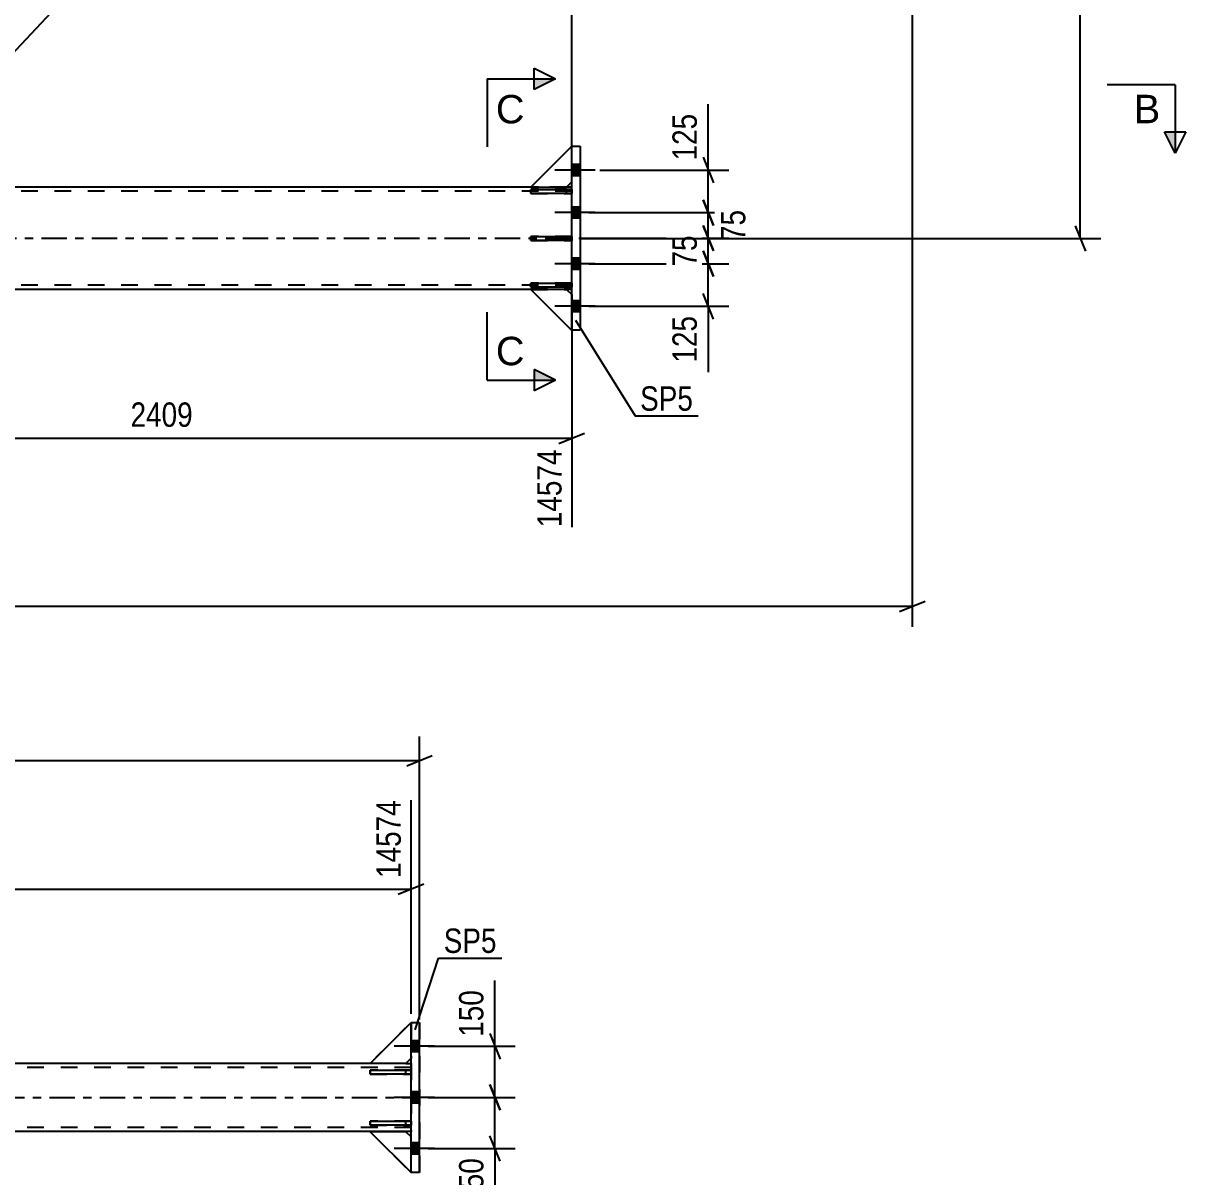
# Model space of a CAD drawing. Header units: millimetres. Extents: x -46 to 795, y -443 to 151.
# Drawn here: x 504.1 to 640.7, y -237.8 to -102.4 of the extents above; entities that cross this region are included whole.
import ezdxf

# ---------------------------------------------------------------- set-up
doc = ezdxf.new("R2010")
doc.units = ezdxf.units.MM
doc.linetypes.add('DXK_LINE_DOT2', pattern=[3.9198, 1.9599, -1.9599])
doc.linetypes.add('DXK_LINE_DOT3', pattern=[5.9187, 2.979, -0.9799, 0.9799, -0.9799])
doc.styles.add('Arial', font='ARIAL.TTF', dxfattribs={"height": 0.2})
doc.styles.add('Arial Narrow', font='ARIALN.TTF', dxfattribs={"height": 0.2})

# ---------------------------------------------------------------- blocks, each defined once
blk = doc.blocks.new('Part-761550593-3143 - 3006')
at = {"color": 2, "linetype": 'Continuous'}
for p, q in [((563.74, -121.89), (568.54, -121.89)), ((563.74, -122.37), (563.74, -121.89)), ((568.54, -122.37), (563.74, -122.37)), ((568.54, -121.89), (568.54, -122.37))]:
    blk.add_line(p, q, dxfattribs=at)
at = {"color": 7, "linetype": 'DXK_LINE_DOT2'}
blk.add_line((567.94, -122.37), (567.94, -121.89), dxfattribs=at)
blk = doc.blocks.new('Part-761550593-3129 - 3006')
at = {"color": 2, "linetype": 'Continuous'}
for p, q in [((568.54, -116.8), (563.74, -121.6)), ((567.94, -121.6), (568.54, -121)), ((563.74, -121.6), (567.94, -121.6))]:
    blk.add_line(p, q, dxfattribs=at)
at = {"color": 7, "linetype": 'DXK_LINE_DOT2'}
blk.add_line((568.54, -121), (568.54, -116.8), dxfattribs=at)
blk = doc.blocks.new('Part-761550593-3132 - 3006')
at = {"color": 7, "linetype": 'DXK_LINE_DOT2'}
for p, q in [((568.54, -116.8), (563.74, -121.6)), ((568.54, -121), (568.54, -116.8)), ((567.94, -121.6), (568.54, -121)), ((563.74, -121.6), (567.94, -121.6))]:
    blk.add_line(p, q, dxfattribs=at)
blk = doc.blocks.new('Part-761550593-3135 - 3006')
at = {"color": 2, "linetype": 'Continuous'}
for p, q in [((568.54, -138.43), (563.74, -133.63)), ((567.94, -133.63), (563.74, -133.63)), ((567.94, -133.63), (568.54, -134.23)), ((568.54, -138.4), (568.54, -138.43))]:
    blk.add_line(p, q, dxfattribs=at)
at = {"color": 7, "linetype": 'DXK_LINE_DOT2'}
blk.add_line((568.54, -138.4), (568.54, -134.23), dxfattribs=at)
blk = doc.blocks.new('Part-761550593-3138 - 3006')
at = {"color": 7, "linetype": 'DXK_LINE_DOT2'}
for p, q in [((563.74, -133.63), (567.94, -133.63)), ((568.54, -138.43), (563.74, -133.63)), ((567.94, -133.63), (568.54, -134.23)), ((568.54, -134.23), (568.54, -138.43))]:
    blk.add_line(p, q, dxfattribs=at)
blk = doc.blocks.new('Part-761550593-3139 - 3006')
at = {"color": 7, "linetype": 'DXK_LINE_DOT2'}
for p, q in [((568.54, -132.89), (563.74, -132.89)), ((563.74, -132.89), (563.74, -133.37)), ((563.74, -133.37), (568.54, -133.37)), ((567.94, -133.37), (567.94, -132.89)), ((568.54, -133.37), (568.54, -132.89))]:
    blk.add_line(p, q, dxfattribs=at)
blk = doc.blocks.new('Part-761550593-3140 - 3006')
at = {"color": 7, "linetype": 'DXK_LINE_DOT2'}
for p, q in [((568.54, -121.89), (563.74, -121.89)), ((563.74, -121.89), (563.74, -122.37)), ((563.74, -122.37), (568.54, -122.37)), ((567.94, -122.37), (567.94, -121.89)), ((568.54, -122.37), (568.54, -121.89))]:
    blk.add_line(p, q, dxfattribs=at)
blk = doc.blocks.new('Part-761550593-3141 - 3006')
at = {"color": 7, "linetype": 'DXK_LINE_DOT2'}
for p, q in [((568.54, -127.39), (563.74, -127.39)), ((563.74, -127.39), (563.74, -127.87)), ((563.74, -127.87), (568.54, -127.87)), ((567.94, -127.87), (567.94, -127.39)), ((568.54, -127.87), (568.54, -127.39))]:
    blk.add_line(p, q, dxfattribs=at)
blk = doc.blocks.new('Part-761550593-3142 - 3006')
at = {"color": 2, "linetype": 'Continuous'}
for p, q in [((563.74, -132.89), (568.54, -132.89)), ((563.74, -133.37), (563.74, -132.89)), ((568.54, -133.37), (563.74, -133.37)), ((568.54, -132.89), (568.54, -133.37))]:
    blk.add_line(p, q, dxfattribs=at)
at = {"color": 7, "linetype": 'DXK_LINE_DOT2'}
blk.add_line((567.94, -133.37), (567.94, -132.89), dxfattribs=at)
blk = doc.blocks.new('Part-761550593-3191 - 3006')
at = {"color": 7, "linetype": 'DXK_LINE_DOT2'}
for p, q in [((568.54, -122.08), (20.9, -122.08)), ((568.54, -121.6), (36.9, -121.6)), ((567.94, -121.6), (563.74, -121.6)), ((568.54, -133.6), (568.54, -121.6)), ((568.54, -133.12), (20.9, -133.12))]:
    blk.add_line(p, q, dxfattribs=at)
at = {"color": 2, "linetype": 'Continuous'}
for p, q in [((563.74, -121.6), (226.9, -121.6)), ((568.54, -121.6), (567.94, -121.6)), ((20.9, -133.6), (568.54, -133.6))]:
    blk.add_line(p, q, dxfattribs=at)
at = {"color": 7, "linetype": 'DXK_LINE_DOT3'}
blk.add_line((20.9, -127.6), (568.54, -127.6), dxfattribs=at)
blk = doc.blocks.new('Part-761550593-3197 - 3006')
at = {"color": 2, "linetype": 'Continuous'}
for p, q in [((563.74, -127.39), (568.54, -127.39)), ((563.74, -127.87), (563.74, -127.39)), ((568.54, -127.87), (563.74, -127.87)), ((568.54, -127.39), (568.54, -127.87))]:
    blk.add_line(p, q, dxfattribs=at)
at = {"color": 7, "linetype": 'DXK_LINE_DOT2'}
blk.add_line((567.94, -127.87), (567.94, -127.39), dxfattribs=at)
blk = doc.blocks.new('Part-761550593-3353 - 3006')
at = {"color": 7, "linetype": 'DXK_LINE_DOT2'}
for p, q in [((580.71, -6), (472.18, -121.41)), ((586.9, -6.19), (478.37, -121.6)), ((586.9, -6), (580.27, -6)), ((529.54, -59.95), (525.92, -63.8)), ((478.81, -121.6), (472.18, -121.6))]:
    blk.add_line(p, q, dxfattribs=at)
at = {"color": 2, "linetype": 'Continuous'}
for p, q in [((586.9, -6.66), (478.81, -121.6)), ((580.27, -6), (529.54, -59.95)), ((586.9, -6.66), (586.9, -6)), ((525.92, -63.8), (472.18, -120.94)), ((472.18, -121.6), (472.18, -120.94))]:
    blk.add_line(p, q, dxfattribs=at)
blk = doc.blocks.new('Part-761550593-3435 - 3006')
at = {"color": 2, "linetype": 'Continuous'}
for p, q in [((568.54, -116.8), (569.54, -116.8)), ((568.54, -121.89), (568.54, -116.8)), ((569.54, -116.8), (569.54, -138.4)), ((568.54, -127.39), (568.54, -122.37)), ((568.54, -132.89), (568.54, -127.87)), ((568.54, -138.4), (568.54, -133.37)), ((569.54, -138.4), (568.54, -138.4))]:
    blk.add_line(p, q, dxfattribs=at)
at = {"color": 7, "linetype": 'DXK_LINE_DOT2'}
for p, q in [((568.54, -122.37), (568.54, -121.89)), ((568.54, -127.87), (568.54, -127.39)), ((568.54, -133.37), (568.54, -132.89))]:
    blk.add_line(p, q, dxfattribs=at)
blk = doc.blocks.new('Bolt-761550593-3437 - 3006')
at = {"linetype": 'Continuous'}
for points in [[(568.54, -118.94), (568.54, -120.26), (569.54, -120.26), (569.54, -118.94)], [(568.54, -118.94), (568.54, -120.26), (569.54, -120.26), (569.54, -118.94)], [(568.54, -118.94), (568.54, -120.26), (569.54, -120.26), (569.54, -118.94)], [(568.54, -123.94), (568.54, -125.26), (569.54, -125.26), (569.54, -123.94)], [(568.54, -123.94), (568.54, -125.26), (569.54, -125.26), (569.54, -123.94)], [(568.54, -129.94), (568.54, -131.26), (569.54, -131.26), (569.54, -129.94)], [(568.54, -129.94), (568.54, -131.26), (569.54, -131.26), (569.54, -129.94)], [(568.54, -134.94), (568.54, -136.26), (569.54, -136.26), (569.54, -134.94)], [(568.54, -134.94), (568.54, -136.26), (569.54, -136.26), (569.54, -134.94)], [(568.54, -134.94), (568.54, -136.26), (569.54, -136.26), (569.54, -134.94)]]:
    blk.add_hatch(color=1, dxfattribs=at).paths.add_polyline_path(points)
at = {"color": 1, "linetype": 'Continuous'}
for p, q in [((571.3, -119.6), (566.54, -119.6)), ((571.3, -119.6), (566.54, -119.6)), ((571.3, -119.6), (566.54, -119.6)), ((569.54, -118.94), (568.54, -118.94)), ((569.54, -118.94), (568.54, -118.94)), ((569.54, -118.94), (568.54, -118.94)), ((569.54, -120.26), (568.54, -120.26)), ((569.54, -120.26), (568.54, -120.26)), ((569.54, -120.26), (568.54, -120.26)), ((569.54, -123.94), (568.54, -123.94)), ((569.54, -123.94), (568.54, -123.94)), ((571.3, -124.6), (566.54, -124.6)), ((571.3, -124.6), (566.54, -124.6)), ((569.54, -125.26), (568.54, -125.26)), ((569.54, -125.26), (568.54, -125.26)), ((571.3, -130.6), (566.54, -130.6)), ((571.3, -130.6), (566.54, -130.6)), ((569.54, -129.94), (568.54, -129.94)), ((569.54, -129.94), (568.54, -129.94)), ((569.54, -131.26), (568.54, -131.26)), ((569.54, -131.26), (568.54, -131.26)), ((569.54, -134.94), (568.54, -134.94)), ((569.54, -134.94), (568.54, -134.94)), ((569.54, -134.94), (568.54, -134.94)), ((571.3, -135.6), (566.54, -135.6)), ((571.3, -135.6), (566.54, -135.6)), ((571.3, -135.6), (566.54, -135.6)), ((569.54, -136.26), (568.54, -136.26)), ((569.54, -136.26), (568.54, -136.26)), ((569.54, -136.26), (568.54, -136.26))]:
    blk.add_line(p, q, dxfattribs=at)
blk = doc.blocks.new('Part-761550593-5522 - 5370')
at = {"color": 7, "linetype": 'DXK_LINE_DOT2'}
for p, q in [((549.66, -231.29), (544.86, -231.29)), ((544.86, -231.29), (544.86, -231.77)), ((544.86, -231.77), (549.66, -231.77)), ((549.06, -231.77), (549.06, -231.29)), ((549.66, -231.77), (549.66, -231.29))]:
    blk.add_line(p, q, dxfattribs=at)
blk = doc.blocks.new('Part-761550593-5514 - 5370')
at = {"color": 7, "linetype": 'DXK_LINE_DOT2'}
for p, q in [((544.86, -224.5), (549.66, -219.7)), ((549.66, -219.7), (549.66, -223.9)), ((549.66, -223.9), (549.06, -224.5)), ((549.06, -224.5), (544.86, -224.5))]:
    blk.add_line(p, q, dxfattribs=at)
blk = doc.blocks.new('Part-761550593-5524 - 5370')
at = {"color": 2, "linetype": 'Continuous'}
for p, q in [((544.86, -231.77), (544.86, -231.29)), ((544.86, -231.29), (549.66, -231.29)), ((549.66, -231.77), (544.86, -231.77)), ((549.66, -231.29), (549.66, -231.77))]:
    blk.add_line(p, q, dxfattribs=at)
at = {"color": 7, "linetype": 'DXK_LINE_DOT2'}
blk.add_line((549.06, -231.77), (549.06, -231.29), dxfattribs=at)
blk = doc.blocks.new('Part-761550593-5508 - 5370')
at = {"color": 2, "linetype": 'Continuous'}
for p, q in [((549.06, -232.53), (544.86, -232.53)), ((544.86, -232.53), (549.66, -237.33)), ((549.66, -233.13), (549.06, -232.53)), ((549.66, -237.3), (549.66, -237.33))]:
    blk.add_line(p, q, dxfattribs=at)
at = {"color": 7, "linetype": 'DXK_LINE_DOT2'}
blk.add_line((549.66, -237.33), (549.66, -233.13), dxfattribs=at)
blk = doc.blocks.new('Part-761550593-5517 - 5370')
at = {"color": 2, "linetype": 'Continuous'}
for p, q in [((544.86, -224.5), (549.66, -219.7)), ((549.66, -223.9), (549.06, -224.5)), ((549.06, -224.5), (544.86, -224.5))]:
    blk.add_line(p, q, dxfattribs=at)
at = {"color": 7, "linetype": 'DXK_LINE_DOT2'}
blk.add_line((549.66, -223.9), (549.66, -219.7), dxfattribs=at)
blk = doc.blocks.new('Part-761550593-5523 - 5370')
at = {"color": 2, "linetype": 'Continuous'}
for p, q in [((544.86, -225.77), (544.86, -225.29)), ((544.86, -225.29), (549.66, -225.29)), ((549.66, -225.29), (549.66, -225.77)), ((549.66, -225.77), (544.86, -225.77))]:
    blk.add_line(p, q, dxfattribs=at)
at = {"color": 7, "linetype": 'DXK_LINE_DOT2'}
blk.add_line((549.06, -225.77), (549.06, -225.29), dxfattribs=at)
blk = doc.blocks.new('Part-761550593-5545 - 5370')
at = {"color": 2, "linetype": 'Continuous'}
for p, q in [((549.66, -219.7), (550.66, -219.7)), ((549.66, -237.3), (549.66, -219.7)), ((550.66, -237.3), (550.66, -219.7)), ((550.66, -237.3), (549.66, -237.3))]:
    blk.add_line(p, q, dxfattribs=at)
at = {"color": 7, "linetype": 'DXK_LINE_DOT2'}
for p, q in [((549.66, -237.3), (549.66, -219.7)), ((550.66, -219.7), (550.66, -237.3))]:
    blk.add_line(p, q, dxfattribs=at)
blk = doc.blocks.new('Part-761550593-5501 - 5370')
at = {"color": 2, "linetype": 'Continuous'}
for p, q in [((544.86, -224.5), (10.01, -224.5)), ((549.06, -224.5), (549.66, -224.5)), ((549.66, -232.5), (10.01, -232.5))]:
    blk.add_line(p, q, dxfattribs=at)
at = {"color": 7, "linetype": 'DXK_LINE_DOT2'}
for p, q in [((549.66, -224.98), (10.01, -224.98)), ((549.06, -224.5), (544.86, -224.5)), ((549.66, -224.5), (549.66, -232.5)), ((549.66, -232.02), (10.01, -232.02)), ((549.66, -232.5), (549.66, -232.43))]:
    blk.add_line(p, q, dxfattribs=at)
at = {"color": 7, "linetype": 'DXK_LINE_DOT3'}
blk.add_line((10.01, -228.5), (549.66, -228.5), dxfattribs=at)
blk = doc.blocks.new('Part-761550593-5505 - 5370')
at = {"color": 7, "linetype": 'DXK_LINE_DOT2'}
for p, q in [((549.06, -232.53), (544.86, -232.53)), ((544.86, -232.53), (549.66, -237.33)), ((549.66, -233.13), (549.06, -232.53)), ((549.66, -237.33), (549.66, -233.13))]:
    blk.add_line(p, q, dxfattribs=at)
blk = doc.blocks.new('Part-761550593-5511 - 5370')
at = {"color": 7, "linetype": 'DXK_LINE_DOT2'}
for p, q in [((549.06, -232.53), (544.86, -232.53)), ((544.86, -232.53), (549.66, -237.33)), ((549.66, -233.13), (549.06, -232.53)), ((549.66, -237.33), (549.66, -233.13))]:
    blk.add_line(p, q, dxfattribs=at)
blk = doc.blocks.new('Part-761550593-5520 - 5370')
at = {"color": 7, "linetype": 'DXK_LINE_DOT2'}
for p, q in [((544.86, -224.5), (549.66, -219.7)), ((549.66, -219.7), (549.66, -223.9)), ((549.66, -223.9), (549.06, -224.5)), ((549.06, -224.5), (544.86, -224.5))]:
    blk.add_line(p, q, dxfattribs=at)
blk = doc.blocks.new('Part-761550593-5521 - 5370')
at = {"color": 7, "linetype": 'DXK_LINE_DOT2'}
for p, q in [((549.66, -225.29), (544.86, -225.29)), ((544.86, -225.29), (544.86, -225.77)), ((549.06, -225.77), (549.06, -225.29)), ((549.66, -225.77), (549.66, -225.29)), ((544.86, -225.77), (549.66, -225.77))]:
    blk.add_line(p, q, dxfattribs=at)
blk = doc.blocks.new('Bolt-761550593-5547 - 5370')
at = {"linetype": 'Continuous'}
for points in [[(549.66, -221.84), (549.66, -223.16), (550.66, -223.16), (550.66, -221.84)], [(549.66, -221.84), (549.66, -223.16), (550.66, -223.16), (550.66, -221.84)], [(549.66, -221.84), (549.66, -223.16), (550.66, -223.16), (550.66, -221.84)], [(549.66, -221.84), (549.66, -223.16), (550.66, -223.16), (550.66, -221.84)], [(549.66, -227.84), (549.66, -229.16), (550.66, -229.16), (550.66, -227.84)], [(549.66, -227.84), (549.66, -229.16), (550.66, -229.16), (550.66, -227.84)], [(549.66, -233.84), (549.66, -235.16), (550.66, -235.16), (550.66, -233.84)], [(549.66, -233.84), (549.66, -235.16), (550.66, -235.16), (550.66, -233.84)], [(549.66, -233.84), (549.66, -235.16), (550.66, -235.16), (550.66, -233.84)], [(549.66, -233.84), (549.66, -235.16), (550.66, -235.16), (550.66, -233.84)]]:
    blk.add_hatch(color=1, dxfattribs=at).paths.add_polyline_path(points)
at = {"color": 1, "linetype": 'Continuous'}
for p, q in [((552.42, -222.5), (547.66, -222.5)), ((552.42, -222.5), (547.66, -222.5)), ((552.42, -222.5), (547.66, -222.5)), ((552.42, -222.5), (547.66, -222.5)), ((550.66, -221.84), (549.66, -221.84)), ((550.66, -221.84), (549.66, -221.84)), ((550.66, -221.84), (549.66, -221.84)), ((550.66, -221.84), (549.66, -221.84)), ((550.66, -223.16), (549.66, -223.16)), ((550.66, -223.16), (549.66, -223.16)), ((550.66, -223.16), (549.66, -223.16)), ((550.66, -223.16), (549.66, -223.16)), ((550.66, -227.84), (549.66, -227.84)), ((550.66, -227.84), (549.66, -227.84)), ((552.42, -228.5), (547.66, -228.5)), ((552.42, -228.5), (547.66, -228.5)), ((550.66, -229.16), (549.66, -229.16)), ((550.66, -229.16), (549.66, -229.16)), ((552.42, -234.5), (547.66, -234.5)), ((552.42, -234.5), (547.66, -234.5)), ((552.42, -234.5), (547.66, -234.5)), ((552.42, -234.5), (547.66, -234.5)), ((550.66, -233.84), (549.66, -233.84)), ((550.66, -233.84), (549.66, -233.84)), ((550.66, -233.84), (549.66, -233.84)), ((550.66, -233.84), (549.66, -233.84)), ((550.66, -235.16), (549.66, -235.16)), ((550.66, -235.16), (549.66, -235.16)), ((550.66, -235.16), (549.66, -235.16)), ((550.66, -235.16), (549.66, -235.16))]:
    blk.add_line(p, q, dxfattribs=at)
blk = doc.blocks.new('StraightDimension-761550593-4285 - 3006')
at = {"color": 7, "linetype": 'Continuous'}
for p, q in [((608.54, -7), (608.54, -50.98)), ((568.54, -120.6), (568.54, -45.73)), ((570.04, -47.98), (567.04, -49.18)), ((568.54, -48.58), (608.54, -48.58)), ((607.04, -49.18), (610.04, -47.98))]:
    blk.add_line(p, q, dxfattribs=at)
at = {"color": 0}
blk.add_wipeout([(592.8, -47.83), (592.8, -43.63), (584.29, -43.63), (584.29, -47.83)], dxfattribs=at)
at = {"color": 3, "style": 'Arial Narrow'}
blk.add_text('1000', height=2.863, dxfattribs=at).set_placement((584.89, -47.23))
blk = doc.blocks.new('StraightDimension-761550593-10611 - 3006')
at = {"color": 7, "linetype": 'Continuous'}
for p, q in [((472.18, -121.94), (472.18, -166.04)), ((568.54, -134.63), (568.54, -161.54)), ((473.68, -150.5), (470.68, -151.7)), ((472.18, -151.1), (568.54, -151.1)), ((567.04, -151.7), (570.04, -150.5))]:
    blk.add_line(p, q, dxfattribs=at)
at = {"color": 0}
blk.add_wipeout([(524.62, -150.35), (524.62, -146.15), (516.11, -146.15), (516.11, -150.35)], dxfattribs=at)
at = {"color": 3, "style": 'Arial Narrow'}
blk.add_text('2409', height=2.863, dxfattribs=at).set_placement((516.71, -149.75))
at = {"color": 0, "linetype": 'Continuous'}
blk.add_wipeout([(567.94, -151.8), (563.74, -151.8), (563.74, -162.14), (567.94, -162.14)], dxfattribs=at)
at = {"color": 3, "linetype": 'Continuous', "style": 'Arial Narrow'}
blk.add_text('14574', height=2.863, rotation=90.0002, dxfattribs=at).set_placement((567.34, -161.54))
blk = doc.blocks.new('StraightDimension-761550593-8323 - 3006')
at = {"color": 7, "linetype": 'Continuous'}
for p, q in [((583.98, -129.1), (585.18, -132.1)), ((570.54, -130.6), (586.98, -130.6)), ((584.58, -135.6), (584.58, -130.6)), ((585.18, -137.1), (583.98, -134.1)), ((570.54, -135.6), (586.98, -135.6)), ((584.58, -135.6), (584.58, -143.33)), ((584.58, -135.6), (584.58, -143.33))]:
    blk.add_line(p, q, dxfattribs=at)
at = {"color": 0}
blk.add_wipeout([(583.83, -136.13), (579.63, -136.13), (579.63, -142.81), (583.83, -142.81)], dxfattribs=at)
at = {"color": 3, "style": 'Arial Narrow'}
blk.add_text('125', height=2.863, rotation=90.0002, dxfattribs=at).set_placement((583.23, -142.21))
blk = doc.blocks.new('StraightDimension-761550593-4347 - 3006')
at = {"color": 7, "linetype": 'Continuous'}
for p, q in [((587.63, -7.35), (593.57, -12.93)), ((591.23, -12.79), (592.41, -9.78)), ((483.73, -126.23), (591.82, -11.29)), ((479.53, -122.29), (485.47, -127.87)), ((484.32, -124.72), (483.14, -127.73))]:
    blk.add_line(p, q, dxfattribs=at)
at = {"color": 0}
blk.add_wipeout([(540.14, -65.14), (537.08, -62.27), (531.25, -68.47), (534.31, -71.34)], dxfattribs=at)
at = {"color": 3, "style": 'Arial Narrow'}
blk.add_text('3945', height=2.863, rotation=46.7591, dxfattribs=at).set_placement((534.28, -70.5))
blk = doc.blocks.new('StraightDimension-761550593-4593 - 3006')
at = {"color": 7, "linetype": 'Continuous'}
for p, q in [((608.54, -7), (608.54, -173.22)), ((607.04, -171.42), (610.04, -170.22)), ((0, -170.82), (608.54, -170.82))]:
    blk.add_line(p, q, dxfattribs=at)
blk = doc.blocks.new('StraightDimension-761550593-8320 - 3006')
at = {"color": 7, "linetype": 'Continuous'}
for p, q in [((584.58, -119.6), (584.58, -111.87)), ((584.58, -119.6), (584.58, -111.87)), ((583.98, -118.1), (585.18, -121.1)), ((571.82, -119.6), (586.98, -119.6)), ((584.58, -124.6), (584.58, -119.6)), ((585.18, -126.1), (583.98, -123.1)), ((570.54, -124.6), (586.98, -124.6))]:
    blk.add_line(p, q, dxfattribs=at)
at = {"color": 0}
blk.add_wipeout([(583.83, -112.39), (579.63, -112.39), (579.63, -119.07), (583.83, -119.07)], dxfattribs=at)
at = {"color": 3, "style": 'Arial Narrow'}
blk.add_text('125', height=2.863, rotation=90.0002, dxfattribs=at).set_placement((583.23, -118.47))
blk = doc.blocks.new('StraightDimension-761550593-8321 - 3006')
at = {"color": 7, "linetype": 'Continuous'}
for p, q in [((583.98, -123.1), (585.18, -126.1)), ((570.54, -124.6), (587.43, -124.6)), ((584.58, -127.6), (584.58, -124.6)), ((585.18, -129.1), (583.98, -126.1)), ((569.36, -127.6), (587.43, -127.6))]:
    blk.add_line(p, q, dxfattribs=at)
at = {"color": 0}
blk.add_wipeout([(589.53, -123.67), (585.33, -123.67), (585.33, -128.53), (589.53, -128.53)], dxfattribs=at)
at = {"color": 3, "style": 'Arial Narrow'}
blk.add_text('75', height=2.863, rotation=90.0002, dxfattribs=at).set_placement((588.93, -127.93))
blk = doc.blocks.new('StraightDimension-761550593-8322 - 3006')
at = {"color": 7, "linetype": 'Continuous'}
for p, q in [((583.98, -126.1), (585.18, -129.1)), ((569.36, -127.6), (586.98, -127.6)), ((584.58, -130.6), (584.58, -127.6)), ((585.18, -132.1), (583.98, -129.1)), ((570.54, -130.6), (586.98, -130.6))]:
    blk.add_line(p, q, dxfattribs=at)
at = {"color": 0}
blk.add_wipeout([(583.83, -126.67), (579.63, -126.67), (579.63, -131.53), (583.83, -131.53)], dxfattribs=at)
at = {"color": 3, "style": 'Arial Narrow'}
blk.add_text('75', height=2.863, rotation=90.0002, dxfattribs=at).set_placement((583.23, -130.93))
blk = doc.blocks.new('StraightDimension-761550593-14853 - 3006')
at = {"color": 7, "linetype": 'Continuous'}
for p, q in [((628.88, -1.5), (627.68, 1.5)), ((609.54, 0), (630.68, 0)), ((628.28, -127.63), (628.28, 0)), ((627.68, -126.13), (628.88, -129.13)), ((569.54, -127.63), (630.68, -127.63))]:
    blk.add_line(p, q, dxfattribs=at)
at = {"color": 0}
blk.add_wipeout([(627.53, -59.56), (623.33, -59.56), (623.33, -68.07), (627.53, -68.07)], dxfattribs=at)
at = {"color": 3, "style": 'Arial Narrow'}
blk.add_text('3191', height=2.863, rotation=90.0002, dxfattribs=at).set_placement((626.93, -67.47))
blk = doc.blocks.new('StraightDimension-761550593-5560 - 5370')
at = {"color": 7, "linetype": 'Continuous'}
for p, q in [((550.66, -219.36), (550.66, -186.1)), ((549.16, -189.55), (552.16, -188.35)), ((-3.89, -188.95), (550.66, -188.95))]:
    blk.add_line(p, q, dxfattribs=at)
blk = doc.blocks.new('StraightDimension-761550593-5673 - 5370')
at = {"color": 7, "linetype": 'Continuous'}
for p, q in [((559.51, -222.5), (559.51, -214.77)), ((559.51, -222.5), (559.51, -214.77)), ((558.91, -221), (560.11, -224)), ((551.66, -222.5), (561.91, -222.5)), ((559.51, -228.5), (559.51, -222.5)), ((560.11, -230), (558.91, -227)), ((551.66, -228.5), (561.91, -228.5))]:
    blk.add_line(p, q, dxfattribs=at)
at = {"color": 0}
blk.add_wipeout([(558.76, -215.29), (554.56, -215.29), (554.56, -221.98), (558.76, -221.98)], dxfattribs=at)
at = {"color": 3, "style": 'Arial Narrow'}
blk.add_text('150', height=2.863, rotation=90.0002, dxfattribs=at).set_placement((558.16, -221.38))
blk = doc.blocks.new('StraightDimension-761550593-5681 - 5370')
at = {"color": 7, "linetype": 'Continuous'}
for p, q in [((558.91, -227), (560.11, -230)), ((551.66, -228.5), (561.91, -228.5)), ((559.51, -234.5), (559.51, -228.5)), ((560.11, -236), (558.91, -233)), ((551.66, -234.5), (561.91, -234.5)), ((559.51, -234.5), (559.51, -242.23)), ((559.51, -234.5), (559.51, -242.23))]:
    blk.add_line(p, q, dxfattribs=at)
at = {"color": 0}
blk.add_wipeout([(558.76, -235.03), (554.56, -235.03), (554.56, -241.71), (558.76, -241.71)], dxfattribs=at)
at = {"color": 3, "style": 'Arial Narrow'}
blk.add_text('150', height=2.863, rotation=90.0002, dxfattribs=at).set_placement((558.16, -241.11))
blk = doc.blocks.new('StraightDimension-761550593-13146 - 5370')
at = {"color": 7, "linetype": 'Continuous'}
for p, q in [((448.02, -220.99), (448.02, -193.59)), ((549.66, -218.7), (549.66, -193.59)), ((449.52, -203.43), (446.52, -204.63)), ((548.16, -204.63), (551.16, -203.43)), ((448.02, -204.03), (549.66, -204.03))]:
    blk.add_line(p, q, dxfattribs=at)
at = {"color": 0}
blk.add_wipeout([(503.1, -203.28), (503.1, -199.08), (494.58, -199.08), (494.58, -203.28)], dxfattribs=at)
at = {"color": 3, "style": 'Arial Narrow'}
blk.add_text('2541', height=2.863, dxfattribs=at).set_placement((495.18, -202.68))
at = {"color": 0, "linetype": 'Continuous'}
blk.add_wipeout([(549.06, -192.99), (544.86, -192.99), (544.86, -203.33), (549.06, -203.33)], dxfattribs=at)
at = {"color": 3, "linetype": 'Continuous', "style": 'Arial Narrow'}
blk.add_text('14574', height=2.863, rotation=90.0002, dxfattribs=at).set_placement((548.46, -202.73))
blk = doc.blocks.new('Mark-761550593-3431 - 3006')
at = {"color": 0}
blk.add_wipeout([(582.78, -147.86), (582.78, -144.86), (576.57, -144.86), (576.57, -147.86)], dxfattribs=at)
blk.add_wipeout([(582.78, -147.86), (582.78, -144.86), (576.57, -144.86), (576.57, -147.86)], dxfattribs=at)
at = {"color": 30, "linetype": 'Continuous'}
for p, q in [((568.99, -137.22), (575.97, -148.46)), ((575.97, -148.46), (583.38, -148.46))]:
    blk.add_line(p, q, dxfattribs=at)
at = {"color": 3, "style": 'Arial Narrow'}
blk.add_text('SP5', height=2.863, dxfattribs=at).set_placement((576.57, -147.86))
blk = doc.blocks.new('SectionMark-761550593-4715 - 3006')
at = {"linetype": 'Continuous'}
for points in [[(564.12, -110.12), (564.12, -108.87), (566.62, -108.87)], [(564.12, -144.27), (564.12, -143.02), (566.62, -144.27)]]:
    blk.add_hatch(color=6, dxfattribs=at).paths.add_polyline_path(points)
at = {"color": 6, "linetype": 'Continuous'}
for p, q in [((564.12, -110.12), (564.12, -107.62)), ((564.12, -107.62), (566.62, -108.87)), ((558.62, -108.87), (558.62, -116.87)), ((558.62, -108.87), (566.62, -108.87)), ((566.62, -108.87), (564.12, -110.12)), ((558.62, -144.27), (558.62, -136.27)), ((566.62, -144.27), (564.12, -143.02)), ((564.12, -143.02), (564.12, -145.52)), ((558.62, -144.27), (566.62, -144.27)), ((566.62, -144.27), (564.12, -145.52))]:
    blk.add_line(p, q, dxfattribs=at)
at = {"color": 0, "linetype": 'Continuous'}
for points in [[(562.99, -114.12), (562.99, -110.62), (559.62, -110.62), (559.62, -114.12)], [(562.99, -142.52), (562.99, -139.02), (559.62, -139.02), (559.62, -142.52)]]:
    blk.add_wipeout(points, dxfattribs=at)
at = {"color": 3, "linetype": 'Continuous', "style": 'Arial'}
for p in [(559.62, -114.12), (559.62, -142.52)]:
    blk.add_text('C', height=3.34, dxfattribs=at).set_placement(p)
blk = doc.blocks.new('SectionMark-761550593-4721 - 3006')
at = {"linetype": 'Continuous'}
blk.add_hatch(color=6, dxfattribs=at).paths.add_polyline_path([(638.17, -115.1), (639.42, -115.1), (639.42, -117.6)])
at = {"color": 6, "linetype": 'Continuous'}
for p, q in [((639.42, -109.6), (631.42, -109.6)), ((639.42, -109.6), (639.42, -117.6)), ((638.17, -115.1), (640.67, -115.1)), ((639.42, -117.6), (638.17, -115.1)), ((640.67, -115.1), (639.42, -117.6))]:
    blk.add_line(p, q, dxfattribs=at)
at = {"color": 0, "linetype": 'Continuous'}
blk.add_wipeout([(637.67, -114.1), (637.67, -110.6), (634.56, -110.6), (634.56, -114.1)], dxfattribs=at)
at = {"color": 3, "linetype": 'Continuous', "style": 'Arial'}
blk.add_text('B', height=3.34, dxfattribs=at).set_placement((634.56, -114.1))
blk = doc.blocks.new('Mark-761550593-5541 - 5370')
at = {"color": 0}
blk.add_wipeout([(559.71, -211.53), (559.71, -208.53), (553.5, -208.53), (553.5, -211.53)], dxfattribs=at)
blk.add_wipeout([(559.71, -211.53), (559.71, -208.53), (553.5, -208.53), (553.5, -211.53)], dxfattribs=at)
at = {"color": 30, "linetype": 'Continuous'}
for p, q in [((550.15, -220.58), (552.9, -212.13)), ((552.9, -212.13), (560.31, -212.13))]:
    blk.add_line(p, q, dxfattribs=at)
at = {"color": 3, "style": 'Arial Narrow'}
blk.add_text('SP5', height=2.863, dxfattribs=at).set_placement((553.5, -211.53))

msp = doc.modelspace()

# ---------------------------------------------------------------- block references
for name in ['Part-761550593-3353 - 3006', 'Part-761550593-3129 - 3006', 'Part-761550593-3132 - 3006', 'Part-761550593-3435 - 3006', 'Bolt-761550593-3437 - 3006', 'Part-761550593-3191 - 3006', 'Part-761550593-3143 - 3006', 'Part-761550593-3140 - 3006', 'Part-761550593-3141 - 3006', 'Part-761550593-3197 - 3006', 'Part-761550593-3139 - 3006', 'Part-761550593-3142 - 3006', 'Part-761550593-3135 - 3006', 'Part-761550593-3138 - 3006', 'Part-761550593-5514 - 5370', 'Part-761550593-5517 - 5370', 'Part-761550593-5520 - 5370', 'Part-761550593-5545 - 5370', 'Bolt-761550593-5547 - 5370', 'Part-761550593-5501 - 5370', 'Part-761550593-5523 - 5370', 'Part-761550593-5521 - 5370', 'Part-761550593-5522 - 5370', 'Part-761550593-5524 - 5370', 'Part-761550593-5508 - 5370', 'Part-761550593-5505 - 5370', 'Part-761550593-5511 - 5370']:
    msp.add_blockref(name, (0, 0))

# ---------------------------------------------------------------- next in the draw order: block references
for name in ['StraightDimension-761550593-4285 - 3006', 'StraightDimension-761550593-10611 - 3006', 'StraightDimension-761550593-5560 - 5370']:
    msp.add_blockref(name, (0, 0))

# ---------------------------------------------------------------- next in the draw order: block references
for name in ['StraightDimension-761550593-4347 - 3006', 'StraightDimension-761550593-8323 - 3006', 'StraightDimension-761550593-5673 - 5370']:
    msp.add_blockref(name, (0, 0))

# ---------------------------------------------------------------- next in the draw order: block references
for name in ['StraightDimension-761550593-4593 - 3006', 'StraightDimension-761550593-13146 - 5370', 'StraightDimension-761550593-5681 - 5370']:
    msp.add_blockref(name, (0, 0))

# ---------------------------------------------------------------- next in the draw order: block references
for name in ['SectionMark-761550593-4715 - 3006', 'StraightDimension-761550593-8320 - 3006', 'Mark-761550593-3431 - 3006', 'Mark-761550593-5541 - 5370']:
    msp.add_blockref(name, (0, 0))

# ---------------------------------------------------------------- next in the draw order: block references
msp.add_blockref('StraightDimension-761550593-8321 - 3006', (0, 0))

# ---------------------------------------------------------------- next in the draw order: block references
msp.add_blockref('StraightDimension-761550593-8322 - 3006', (0, 0))

# ---------------------------------------------------------------- next in the draw order: block references
msp.add_blockref('StraightDimension-761550593-14853 - 3006', (0, 0))

# ---------------------------------------------------------------- next in the draw order: block references
msp.add_blockref('SectionMark-761550593-4721 - 3006', (0, 0))

doc.saveas('drawing.dxf')
